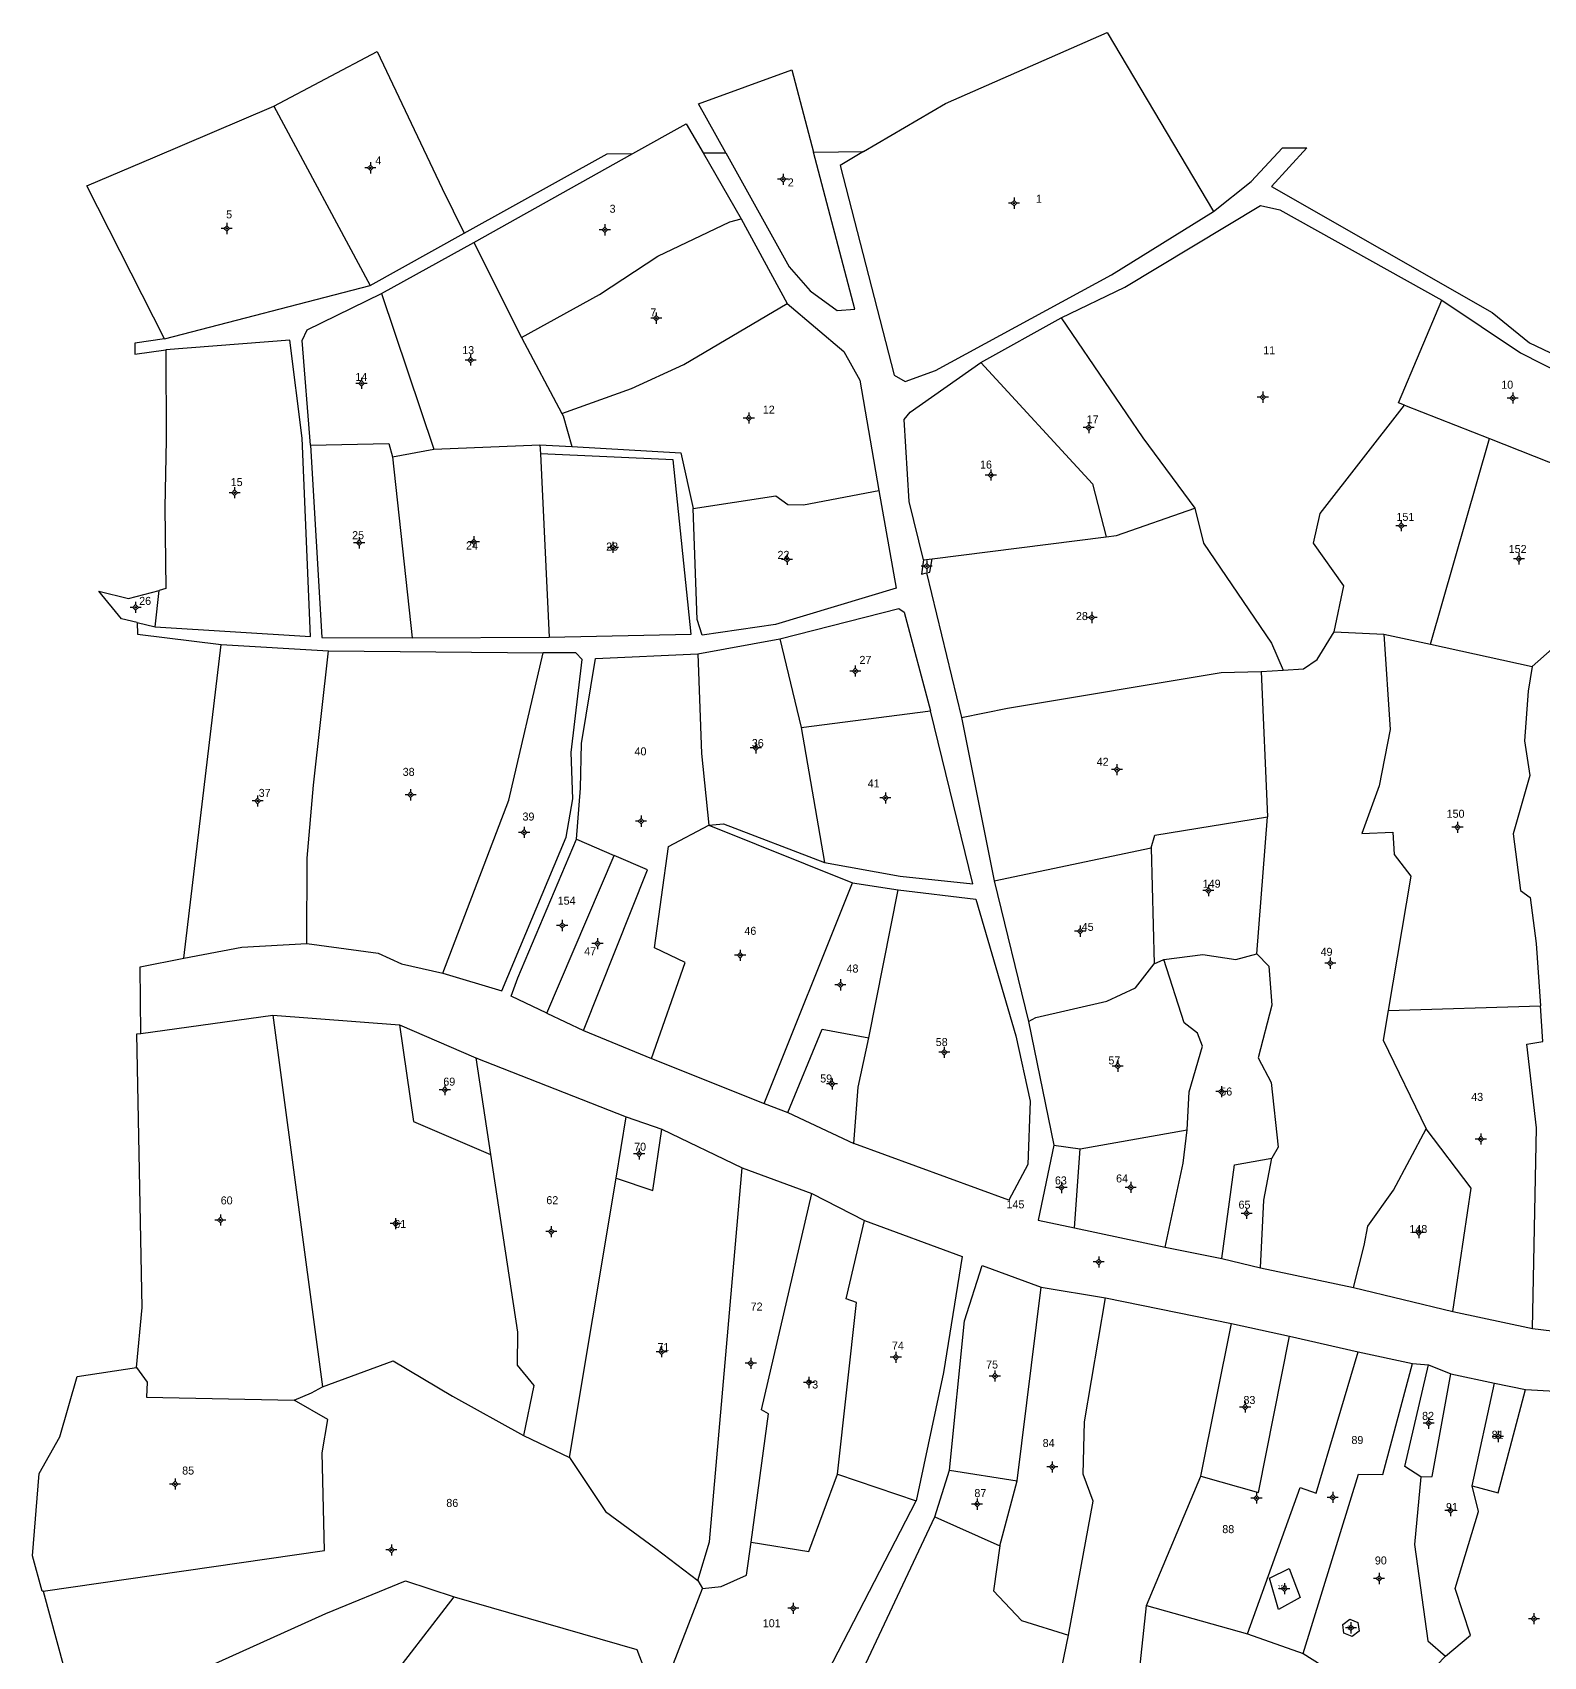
# Model space of a CAD drawing. Extents: x 550020 to 550617, y 1837961 to 1838520.
# Drawn here: x 550046 to 550385.9, y 1838149.5 to 1838514.7 of the extents above; entities that cross this region are included whole.
import ezdxf

# ---------------------------------------------------------------- set-up
doc = ezdxf.new("R2010")
doc.units = 0
for name, color, linetype in [('Level 10', 7, 'Continuous'), ('Level 11', 7, 'Continuous'), ('Level 15', 7, 'Continuous')]:
    doc.layers.add(name, color=color, linetype=linetype)

msp = doc.modelspace()

# ---------------------------------------------------------------- linework, layer by layer
at = {"layer": 'Level 10'}
for p, q in [((550100.23, 1838498.16), (550121.91, 1838457.82)), ((550221.69, 1838487.83), (550232.94, 1838487.93)), ((550145.24, 1838467.47), (550181.02, 1838487.47)), ((550196.83, 1838487.61), (550201.93, 1838487.66)), ((550196.83, 1838487.61), (550205.41, 1838472.82)), ((550205.41, 1838472.82), (550215.76, 1838453.74)), ((550121.91, 1838457.82), (550143.08, 1838469.56)), ((550124.47, 1838456.02), (550145.24, 1838467.47)), ((550145.24, 1838467.47), (550156, 1838446.08)), ((550075.65, 1838445.81), (550121.91, 1838457.82)), ((550124.47, 1838456.02), (550136.28, 1838420.98)), ((550259.3, 1838440.53), (550277.4, 1838450.52)), ((550156, 1838446.08), (550165.04, 1838428.99)), ((550354.63, 1838430.91), (550373.69, 1838423.37)), ((550360.42, 1838377.12), (550373.69, 1838423.37)), ((550373.69, 1838423.37), (550400, 1838412.98)), ((550126.97, 1838419.28), (550136.28, 1838420.98)), ((550126.97, 1838419.28), (550131.36, 1838378.58)), ((550136.28, 1838420.98), (550160.12, 1838421.98)), ((550160.12, 1838421.98), (550167.27, 1838421.63)), ((550160.12, 1838421.98), (550160.22, 1838419.98)), ((550160.22, 1838419.98), (550162.16, 1838378.73)), ((550248.36, 1838396.36), (550287.51, 1838401.31)), ((550246.37, 1838396.12), (550248.36, 1838396.36)), ((550247.09, 1838393.17), (550254.97, 1838360.64)), ((550073.55, 1838381.05), (550074.47, 1838389.19)), ((550069.54, 1838382.03), (550073.55, 1838381.05)), ((550131.36, 1838378.58), (550162.16, 1838378.73)), ((550195.61, 1838374.98), (550214.07, 1838378.36)), ((550214.07, 1838378.36), (550218.88, 1838358.42)), ((550338.82, 1838379.91), (550349.93, 1838379.41)), ((550349.93, 1838379.41), (550360.42, 1838377.12)), ((550080, 1838306.51), (550088.4, 1838377.08)), ((550088.4, 1838377.08), (550112.55, 1838375.63)), ((550112.55, 1838375.63), (550160.83, 1838375.21)), ((550360.42, 1838377.12), (550383.31, 1838372.11)), ((550322.38, 1838370.98), (550327.28, 1838371.34)), ((550322.38, 1838370.98), (550323.76, 1838338.33)), ((550218.88, 1838358.42), (550247.96, 1838362.13)), ((550254.97, 1838360.64), (550262.3, 1838323.93)), ((550218.88, 1838358.42), (550224.14, 1838328.08)), ((550321.38, 1838307.54), (550323.76, 1838338.33)), ((550198.14, 1838336.45), (550230.43, 1838323.5)), ((550168.33, 1838333.32), (550176.85, 1838329.64)), ((550262.3, 1838323.93), (550297.59, 1838331.32)), ((550297.59, 1838331.32), (550298.29, 1838305.27)), ((550161.7, 1838294.19), (550176.85, 1838329.64)), ((550262.3, 1838323.93), (550270.02, 1838292.29)), ((550210.53, 1838273.87), (550230.43, 1838323.5)), ((550230.43, 1838323.5), (550240.74, 1838321.94)), ((550234.14, 1838288.64), (550240.74, 1838321.94)), ((550298.29, 1838305.27), (550300.48, 1838306.2)), ((550350.93, 1838294.78), (550385.2, 1838295.82)), ((550070.35, 1838289.62), (550100, 1838293.68)), ((550100, 1838293.68), (550128.56, 1838291.58)), ((550100, 1838293.68), (550111.2, 1838210.1)), ((550128.56, 1838291.58), (550145.69, 1838284.12)), ((550161.7, 1838294.19), (550169.92, 1838290.29)), ((550270.02, 1838292.29), (550275.74, 1838264.5)), ((550169.92, 1838290.29), (550185.24, 1838283.96)), ((550145.69, 1838284.12), (550179.54, 1838270.83)), ((550145.69, 1838284.12), (550149, 1838262.37)), ((550185.24, 1838283.96), (550210.53, 1838273.87)), ((550210.53, 1838273.87), (550215.89, 1838271.83)), ((550177.23, 1838257.03), (550179.54, 1838270.83)), ((550179.54, 1838270.83), (550187.52, 1838268.09)), ((550215.89, 1838271.83), (550230.7, 1838264.84)), ((550187.52, 1838268.09), (550205.59, 1838259.36)), ((550281.67, 1838263.66), (550305.74, 1838267.95)), ((550275.74, 1838264.5), (550281.67, 1838263.66)), ((550280.36, 1838245.9), (550281.67, 1838263.66)), ((550205.59, 1838259.36), (550221.27, 1838253.61)), ((550166.74, 1838194.22), (550177.23, 1838257.03)), ((550221.27, 1838253.61), (550233.14, 1838247.57)), ((550280.36, 1838245.9), (550300.77, 1838241.57)), ((550300.77, 1838241.57), (550313.48, 1838239)), ((550313.48, 1838239), (550322.19, 1838236.88)), ((550322.19, 1838236.88), (550343.14, 1838232.5)), ((550267.51, 1838188.99), (550272.85, 1838232.54)), ((550272.85, 1838232.54), (550287.33, 1838230.12)), ((550343.14, 1838232.5), (550365.49, 1838227.11)), ((550287.33, 1838230.12), (550315.68, 1838224.41)), ((550365.49, 1838227.11), (550383.41, 1838223.24)), ((550308.81, 1838190.02), (550315.68, 1838224.41)), ((550315.68, 1838224.41), (550328.72, 1838221.55)), ((550328.72, 1838221.55), (550344.21, 1838218.04)), ((550344.21, 1838218.04), (550356.44, 1838215.4)), ((550356.44, 1838215.4), (550360.02, 1838215.11)), ((550360.02, 1838215.11), (550365.02, 1838213.04)), ((550365.02, 1838213.04), (550374.86, 1838210.95)), ((550369.82, 1838187.89), (550374.86, 1838210.95)), ((550374.86, 1838210.95), (550381.85, 1838209.53)), ((550381.85, 1838209.53), (550414.27, 1838207.61)), ((550156.39, 1838199.2), (550166.74, 1838194.22)), ((550227.06, 1838190.46), (550244.74, 1838184.48)), ((550248.95, 1838180.93), (550252.25, 1838191.39)), ((550252.25, 1838191.39), (550267.51, 1838188.99)), ((550263.59, 1838174.36), (550267.51, 1838188.99)), ((550296.6, 1838160.99), (550308.81, 1838190.02)), ((550216.89, 1838130.7), (550244.74, 1838184.48)), ((550221.07, 1838121.75), (550248.95, 1838180.93)), ((550248.95, 1838180.93), (550263.59, 1838174.36)), ((550195.62, 1838166.57), (550196.71, 1838164.78)), ((550048.36, 1838164.19), (550056.61, 1838133.93)), ((550190.2, 1838147.92), (550196.71, 1838164.78)), ((550296.6, 1838160.99), (550319.31, 1838154.61)), ((550319.31, 1838154.61), (550331.8, 1838150.18)), ((550352.17, 1838137.52), (550363.81, 1838149.6))]:
    msp.add_line(p, q, dxfattribs=at)
for points in [[(550232.94, 1838487.93), (550251.35, 1838498.75), (550287.69, 1838514.71), (550311.66, 1838474.46)], [(550100.23, 1838498.16), (550123.52, 1838510.44), (550138.11, 1838479.64), (550143.08, 1838469.56)], [(550201.93, 1838487.66), (550195.81, 1838498.68), (550216.82, 1838506.34), (550221.69, 1838487.83)], [(550075.65, 1838445.81), (550058.2, 1838480.19), (550068.64, 1838484.66), (550073.02, 1838486.53), (550100.23, 1838498.16)], [(550181.02, 1838487.47), (550193.01, 1838494.18), (550196.83, 1838487.61)], [(550232.94, 1838487.93), (550227.65, 1838484.82), (550239.78, 1838437.62), (550242.28, 1838436.23), (550249.13, 1838438.68), (550288.7, 1838460.19), (550311.66, 1838474.46)], [(550311.66, 1838474.46), (550320.08, 1838481.17), (550327.19, 1838488.75), (550332.61, 1838488.8), (550324.67, 1838480.1), (550374.36, 1838451.72), (550382.69, 1838444.94), (550404.15, 1838434.73)], [(550143.08, 1838469.56), (550175.22, 1838487.42), (550181.02, 1838487.47)], [(550201.93, 1838487.66), (550216.16, 1838462.02), (550220.94, 1838456.63), (550226.99, 1838452.16), (550230.99, 1838452.45), (550221.69, 1838487.83)], [(550277.4, 1838450.52), (550291.71, 1838457.43), (550322.18, 1838475.8), (550326.55, 1838474.81), (550363.04, 1838454.53)], [(550156, 1838446.08), (550173.53, 1838455.79), (550186.63, 1838464.38), (550202.82, 1838472.1), (550205.41, 1838472.82)], [(550108.52, 1838421.93), (550106.66, 1838445.47), (550107.77, 1838447.82), (550124.47, 1838456.02)], [(550165.04, 1838428.99), (550180.7, 1838434.64), (550192.51, 1838440.08), (550215.76, 1838453.74)], [(550215.76, 1838453.74), (550228.5, 1838443), (550232.05, 1838436.51), (550236.34, 1838411.73)], [(550354.63, 1838430.91), (550353.24, 1838431.46), (550363.04, 1838454.53)], [(550363.04, 1838454.53), (550380.71, 1838442.69), (550405.19, 1838430.26)], [(550277.4, 1838450.52), (550295.72, 1838423.55), (550307.43, 1838407.77)], [(550075.65, 1838445.81), (550068.99, 1838444.82), (550069.01, 1838442.37), (550075.98, 1838443.37)], [(550073.55, 1838381.05), (550108.51, 1838378.87), (550106.66, 1838423.46), (550103.84, 1838445.5), (550075.98, 1838443.37)], [(550075.98, 1838443.37), (550076.05, 1838423.13), (550075.7, 1838407.89), (550075.97, 1838389.65), (550074.47, 1838389.19)], [(550246.37, 1838396.12), (550243.2, 1838409.27), (550242.02, 1838427.66), (550243.41, 1838429.35), (550259.3, 1838440.53)], [(550259.3, 1838440.53), (550284.42, 1838413.2), (550287.51, 1838401.31)], [(550338.82, 1838379.91), (550340.93, 1838390.24), (550334.12, 1838399.87), (550335.64, 1838406.5), (550354.63, 1838430.91)], [(550165.04, 1838428.99), (550165.31, 1838428.47), (550167.27, 1838421.63)], [(550108.52, 1838421.93), (550126.13, 1838422.3), (550126.97, 1838419.28)], [(550108.52, 1838421.93), (550111.06, 1838378.68), (550131.36, 1838378.58)], [(550162.16, 1838378.73), (550194.16, 1838379.37), (550190.09, 1838418.6), (550160.22, 1838419.98)], [(550167.27, 1838421.63), (550191.79, 1838420.2), (550194.58, 1838407.67)], [(550236.34, 1838411.73), (550240.23, 1838389.72), (550213.13, 1838381.58), (550196.58, 1838379.21), (550195.52, 1838382.69), (550194.58, 1838407.67)], [(550194.58, 1838407.67), (550213.22, 1838410.5), (550215.9, 1838408.55), (550219.39, 1838408.45), (550236.34, 1838411.73)], [(550383.31, 1838372.11), (550391.03, 1838378.97), (550393.17, 1838383.91), (550396.7, 1838402.96), (550400, 1838412.98)], [(550287.51, 1838401.31), (550289.79, 1838401.6), (550307.43, 1838407.77)], [(550307.43, 1838407.77), (550309.37, 1838399.84), (550324.72, 1838377.37), (550327.28, 1838371.34)], [(550246.37, 1838396.12), (550245.92, 1838392.89), (550247.09, 1838393.17)], [(550247.09, 1838393.17), (550247.86, 1838393.35), (550248.36, 1838396.36)], [(550069.54, 1838382.03), (550066, 1838382.88), (550060.92, 1838389.08), (550067.54, 1838387.45), (550074.47, 1838389.19)], [(550069.54, 1838382.03), (550069.56, 1838379.41), (550088.4, 1838377.08)], [(550214.07, 1838378.36), (550240.86, 1838385.17), (550242.07, 1838384.37), (550247.96, 1838362.13)], [(550327.28, 1838371.34), (550331.88, 1838371.6), (550334.96, 1838373.67), (550338.82, 1838379.91)], [(550349.93, 1838379.41), (550351.36, 1838357.94), (550348.91, 1838345.3), (550344.99, 1838334.55), (550351.98, 1838334.85), (550352.31, 1838329.86), (550356.05, 1838324.96), (550350.93, 1838294.78)], [(550107.65, 1838309.85), (550107.77, 1838329.05), (550109.18, 1838345.46), (550112.55, 1838375.63)], [(550138.31, 1838303.15), (550151.52, 1838299.18), (550165.99, 1838333.71), (550167.51, 1838342.39), (550167.14, 1838352.78), (550169.62, 1838373.67), (550168.18, 1838375.17), (550160.83, 1838375.21)], [(550138.31, 1838303.15), (550153.14, 1838342.04), (550160.83, 1838375.21)], [(550168.33, 1838333.32), (550169.25, 1838344.76), (550169.45, 1838354.8), (550172.63, 1838373.91), (550195.61, 1838374.98)], [(550195.61, 1838374.98), (550196.46, 1838352.53), (550198.14, 1838336.45)], [(550383.31, 1838372.11), (550382.42, 1838366.6), (550381.6, 1838355.42), (550382.83, 1838347.64), (550379.03, 1838334.47), (550380.7, 1838321.75), (550382.91, 1838320.19), (550384.22, 1838309.85), (550385.2, 1838295.82)], [(550254.97, 1838360.64), (550265.28, 1838362.75), (550313.36, 1838370.77), (550322.38, 1838370.98)], [(550224.14, 1838328.08), (550241.18, 1838324.95), (550257.47, 1838323.25), (550247.96, 1838362.13)], [(550297.59, 1838331.32), (550298.43, 1838334.17), (550323.76, 1838338.33)], [(550185.24, 1838283.96), (550192.78, 1838305.57), (550185.91, 1838308.88), (550189.05, 1838331.66), (550198.14, 1838336.45)], [(550198.14, 1838336.45), (550201.44, 1838336.76), (550224.14, 1838328.08)], [(550161.7, 1838294.19), (550153.64, 1838298.01), (550155.17, 1838302.09), (550168.33, 1838333.32)], [(550169.92, 1838290.29), (550184.33, 1838326.4), (550176.85, 1838329.64)], [(550240.74, 1838321.94), (550258.18, 1838319.77), (550267.16, 1838289.07), (550270.4, 1838274.36), (550269.85, 1838260.13), (550265.62, 1838252.12), (550230.7, 1838264.84)], [(550080, 1838306.51), (550093.09, 1838309.01), (550107.65, 1838309.85)], [(550107.65, 1838309.85), (550123.7, 1838307.64), (550128.95, 1838305.28), (550138.31, 1838303.15)], [(550070.35, 1838289.62), (550070.22, 1838304.62), (550080, 1838306.51)], [(550270.02, 1838292.29), (550271.69, 1838293.19), (550287.67, 1838296.84), (550294.1, 1838299.88), (550298.29, 1838305.27)], [(550300.48, 1838306.2), (550309.23, 1838307.34), (550316.66, 1838306.2), (550321.38, 1838307.54)], [(550305.74, 1838267.95), (550306.17, 1838276.45), (550309.17, 1838286.75), (550308.02, 1838289.67), (550305.01, 1838292.02), (550300.48, 1838306.2)], [(550321.38, 1838307.54), (550324.07, 1838304.72), (550324.76, 1838295.97), (550321.69, 1838284.11), (550324.63, 1838278.6), (550326.17, 1838264.01), (550324.78, 1838261.56)], [(550350.93, 1838294.78), (550349.81, 1838288.13), (550359.5, 1838268.13)], [(550383.41, 1838223.24), (550384.29, 1838268.41), (550382.1, 1838287.22), (550385.76, 1838287.8), (550385.2, 1838295.82)], [(550128.56, 1838291.58), (550131.67, 1838269.81), (550149, 1838262.37)], [(550069.38, 1838214.51), (550070.63, 1838227.98), (550069.47, 1838289.5), (550070.35, 1838289.62)], [(550215.89, 1838271.83), (550223.57, 1838290.59), (550234.14, 1838288.64)], [(550230.7, 1838264.84), (550231.67, 1838277.54), (550234.14, 1838288.64)], [(550177.23, 1838257.03), (550185.49, 1838254.25), (550187.52, 1838268.09)], [(550300.77, 1838241.57), (550304.79, 1838260.41), (550305.74, 1838267.95)], [(550343.14, 1838232.5), (550345.54, 1838241.91), (550346.39, 1838246.29), (550352.16, 1838254.33), (550359.5, 1838268.13)], [(550365.49, 1838227.11), (550369.58, 1838254.8), (550359.5, 1838268.13)], [(550149, 1838262.37), (550155.08, 1838222.43), (550154.96, 1838215.03), (550158.71, 1838210.42), (550156.39, 1838199.2)], [(550275.74, 1838264.5), (550272.2, 1838247.64), (550280.36, 1838245.9)], [(550313.48, 1838239), (550316.4, 1838260.03), (550324.78, 1838261.56)], [(550322.19, 1838236.88), (550322.97, 1838252.09), (550324.78, 1838261.56)], [(550195.62, 1838166.57), (550198.26, 1838175.29), (550205.59, 1838259.36)], [(550207.61, 1838175.18), (550211.57, 1838204.07), (550209.96, 1838204.97), (550221.27, 1838253.61)], [(550227.06, 1838190.46), (550231.31, 1838229.11), (550228.99, 1838229.9), (550233.14, 1838247.57)], [(550233.14, 1838247.57), (550255.08, 1838239.48), (550250.93, 1838213.38), (550244.74, 1838184.48)], [(550252.25, 1838191.39), (550255.64, 1838224.99), (550259.59, 1838237.45), (550272.85, 1838232.54)], [(550279.02, 1838154.32), (550284.57, 1838184.4), (550282.33, 1838190.46), (550282.64, 1838202.26), (550287.33, 1838230.12)], [(550308.81, 1838190.02), (550321.73, 1838186.39), (550328.72, 1838221.55)], [(550383.41, 1838223.24), (550403.26, 1838220.88), (550428.77, 1838222.96)], [(550319.31, 1838154.61), (550331.15, 1838187.48), (550334.72, 1838186.25), (550344.21, 1838218.04)], [(550048.36, 1838164.19), (550048.16, 1838164.16), (550045.96, 1838172.16), (550047.5, 1838190.64), (550052.1, 1838198.88), (550056.05, 1838212.44), (550069.38, 1838214.51)], [(550069.38, 1838214.51), (550071.74, 1838211.18), (550071.58, 1838207.78), (550104.85, 1838207.11)], [(550111.2, 1838210.1), (550127.11, 1838215.96), (550140.48, 1838208.01), (550156.39, 1838199.2)], [(550331.8, 1838150.18), (550344.27, 1838190.49), (550349.75, 1838190.42), (550356.44, 1838215.4)], [(550358.31, 1838189.91), (550354.7, 1838192.22), (550360.02, 1838215.11)], [(550358.31, 1838189.91), (550360.86, 1838189.95), (550365.02, 1838213.04)], [(550048.36, 1838164.19), (550111.65, 1838173.29), (550111.16, 1838195.3), (550112.44, 1838202.77), (550104.85, 1838207.11)], [(550104.85, 1838207.11), (550108.73, 1838208.82), (550111.2, 1838210.1)], [(550369.82, 1838187.89), (550375.71, 1838186.29), (550381.85, 1838209.53)], [(550166.74, 1838194.22), (550174.9, 1838182.09), (550186.19, 1838173.78), (550195.62, 1838166.57)], [(550207.61, 1838175.18), (550220.63, 1838173.12), (550227.06, 1838190.46)], [(550358.31, 1838189.91), (550356.86, 1838174.65), (550359.86, 1838153.02), (550363.81, 1838149.6)], [(550363.81, 1838149.6), (550369.43, 1838154.31), (550366.02, 1838164.77), (550371.25, 1838182.1), (550369.82, 1838187.89)], [(550196.71, 1838164.78), (550200.91, 1838165.2), (550206.56, 1838167.76), (550207.61, 1838175.18)], [(550263.59, 1838174.36), (550262.15, 1838164.26), (550268.47, 1838157.6), (550279.02, 1838154.32)], [(550076.24, 1838143.01), (550111.93, 1838159.14), (550129.9, 1838166.48), (550140.81, 1838162.89)], [(550331.12, 1838162.79), (550326.27, 1838160.05), (550324.26, 1838167.07), (550328.64, 1838169.31), (550331.12, 1838162.79)], [(550135.88, 1838130.83), (550124.42, 1838141.6), (550140.81, 1838162.89)], [(550140.81, 1838162.89), (550181.89, 1838151.1), (550183.5, 1838146.91)], [(550293.57, 1838104.12), (550290.97, 1838108.27), (550296.6, 1838160.99)], [(550344.4, 1838155.17), (550342.82, 1838153.96), (550340.96, 1838154.72), (550340.7, 1838156.7), (550342.28, 1838157.91), (550344.14, 1838157.15), (550344.4, 1838155.17)], [(550221.07, 1838121.75), (550242.8, 1838113.8), (550247.66, 1838122.31), (550259.45, 1838119.31), (550264.71, 1838123.49), (550272.99, 1838125.18), (550279.02, 1838154.32)], [(550331.8, 1838150.18), (550352.06, 1838137.45), (550352.17, 1838137.52)]]:
    msp.add_lwpolyline(points, dxfattribs=at)
at = {"layer": 'Level 11'}
for p, q in [((550121.36, 1838484.26), (550120.73, 1838484.26)), ((550121.98, 1838484.89), (550121.36, 1838484.26)), ((550121.36, 1838484.26), (550121.98, 1838483.64)), ((550121.98, 1838485.51), (550121.98, 1838484.89)), ((550122.61, 1838484.26), (550121.98, 1838484.89)), ((550121.98, 1838483.64), (550122.61, 1838484.26)), ((550123.23, 1838484.26), (550122.61, 1838484.26)), ((550121.98, 1838483.64), (550121.98, 1838483.01)), ((550214.18, 1838481.7), (550213.55, 1838481.7)), ((550214.8, 1838482.33), (550214.18, 1838481.7)), ((550214.18, 1838481.7), (550214.8, 1838481.08)), ((550214.8, 1838482.95), (550214.8, 1838482.33)), ((550215.43, 1838481.7), (550214.8, 1838482.33)), ((550214.8, 1838481.08), (550215.43, 1838481.7)), ((550214.8, 1838481.08), (550214.8, 1838480.45)), ((550216.05, 1838481.7), (550215.43, 1838481.7)), ((550266.78, 1838476.95), (550266.16, 1838476.33)), ((550266.78, 1838477.58), (550266.78, 1838476.95)), ((550267.41, 1838476.33), (550266.78, 1838476.95)), ((550266.16, 1838476.33), (550265.53, 1838476.33)), ((550266.16, 1838476.33), (550266.78, 1838475.7)), ((550266.78, 1838475.7), (550267.41, 1838476.33)), ((550266.78, 1838475.7), (550266.78, 1838475.08)), ((550268.03, 1838476.33), (550267.41, 1838476.33)), ((550089.02, 1838470.64), (550088.4, 1838470.64)), ((550089.65, 1838471.26), (550089.02, 1838470.64)), ((550089.02, 1838470.64), (550089.65, 1838470.01)), ((550089.65, 1838471.89), (550089.65, 1838471.26)), ((550090.27, 1838470.64), (550089.65, 1838471.26)), ((550089.65, 1838470.01), (550090.27, 1838470.64)), ((550089.65, 1838470.01), (550089.65, 1838469.39)), ((550090.9, 1838470.64), (550090.27, 1838470.64)), ((550174.1, 1838470.32), (550173.47, 1838470.32)), ((550174.72, 1838470.95), (550174.1, 1838470.32)), ((550174.1, 1838470.32), (550174.72, 1838469.7)), ((550174.72, 1838471.57), (550174.72, 1838470.95)), ((550175.35, 1838470.32), (550174.72, 1838470.95)), ((550174.72, 1838469.7), (550175.35, 1838470.32)), ((550174.72, 1838469.7), (550174.72, 1838469.07)), ((550175.97, 1838470.32), (550175.35, 1838470.32)), ((550186.28, 1838451.7), (550186.28, 1838451.08)), ((550185.66, 1838450.45), (550185.03, 1838450.45)), ((550186.28, 1838451.08), (550185.66, 1838450.45)), ((550185.66, 1838450.45), (550186.28, 1838449.83)), ((550186.91, 1838450.45), (550186.28, 1838451.08)), ((550186.28, 1838449.83), (550186.91, 1838450.45)), ((550186.28, 1838449.83), (550186.28, 1838449.2)), ((550187.53, 1838450.45), (550186.91, 1838450.45)), ((550143.89, 1838441.05), (550143.27, 1838441.05)), ((550144.52, 1838441.68), (550143.89, 1838441.05)), ((550143.89, 1838441.05), (550144.52, 1838440.43)), ((550144.52, 1838442.3), (550144.52, 1838441.68)), ((550145.14, 1838441.05), (550144.52, 1838441.68)), ((550144.52, 1838440.43), (550145.14, 1838441.05)), ((550144.52, 1838440.43), (550144.52, 1838439.8)), ((550145.77, 1838441.05), (550145.14, 1838441.05)), ((550119.98, 1838437.04), (550119.98, 1838436.42)), ((550119.36, 1838435.79), (550118.73, 1838435.79)), ((550119.98, 1838436.42), (550119.36, 1838435.79)), ((550119.36, 1838435.79), (550119.98, 1838435.17)), ((550120.61, 1838435.79), (550119.98, 1838436.42)), ((550119.98, 1838435.17), (550120.61, 1838435.79)), ((550119.98, 1838435.17), (550119.98, 1838434.54)), ((550121.23, 1838435.79), (550120.61, 1838435.79)), ((550322.74, 1838433.32), (550322.12, 1838432.7)), ((550322.74, 1838433.95), (550322.74, 1838433.32)), ((550323.37, 1838432.7), (550322.74, 1838433.32)), ((550378.96, 1838433.12), (550378.33, 1838432.49)), ((550378.96, 1838433.74), (550378.96, 1838433.12)), ((550379.58, 1838432.49), (550378.96, 1838433.12)), ((550322.12, 1838432.7), (550321.49, 1838432.7)), ((550322.12, 1838432.7), (550322.74, 1838432.07)), ((550322.74, 1838432.07), (550323.37, 1838432.7)), ((550322.74, 1838432.07), (550322.74, 1838431.45)), ((550323.99, 1838432.7), (550323.37, 1838432.7)), ((550378.33, 1838432.49), (550377.71, 1838432.49)), ((550378.33, 1838432.49), (550378.96, 1838431.87)), ((550378.96, 1838431.87), (550379.58, 1838432.49)), ((550378.96, 1838431.87), (550378.96, 1838431.24)), ((550380.21, 1838432.49), (550379.58, 1838432.49)), ((550206.49, 1838427.99), (550205.87, 1838427.99)), ((550207.12, 1838428.62), (550206.49, 1838427.99)), ((550206.49, 1838427.99), (550207.12, 1838427.37)), ((550207.12, 1838429.24), (550207.12, 1838428.62)), ((550207.74, 1838427.99), (550207.12, 1838428.62)), ((550207.12, 1838427.37), (550207.74, 1838427.99)), ((550207.12, 1838427.37), (550207.12, 1838426.74)), ((550208.37, 1838427.99), (550207.74, 1838427.99)), ((550282.95, 1838425.86), (550282.32, 1838425.86)), ((550283.57, 1838426.48), (550282.95, 1838425.86)), ((550282.95, 1838425.86), (550283.57, 1838425.23)), ((550283.57, 1838427.11), (550283.57, 1838426.48)), ((550284.2, 1838425.86), (550283.57, 1838426.48)), ((550283.57, 1838425.23), (550284.2, 1838425.86)), ((550284.82, 1838425.86), (550284.2, 1838425.86)), ((550283.57, 1838425.23), (550283.57, 1838424.61)), ((550260.93, 1838415.18), (550260.31, 1838415.18)), ((550261.56, 1838415.81), (550260.93, 1838415.18)), ((550260.93, 1838415.18), (550261.56, 1838414.56)), ((550261.56, 1838416.43), (550261.56, 1838415.81)), ((550262.18, 1838415.18), (550261.56, 1838415.81)), ((550261.56, 1838414.56), (550262.18, 1838415.18)), ((550262.81, 1838415.18), (550262.18, 1838415.18)), ((550090.8, 1838411.21), (550090.18, 1838411.21)), ((550091.43, 1838411.84), (550090.8, 1838411.21)), ((550090.8, 1838411.21), (550091.43, 1838410.59)), ((550091.43, 1838412.46), (550091.43, 1838411.84)), ((550092.05, 1838411.21), (550091.43, 1838411.84)), ((550091.43, 1838410.59), (550092.05, 1838411.21)), ((550092.68, 1838411.21), (550092.05, 1838411.21)), ((550261.56, 1838414.56), (550261.56, 1838413.93)), ((550091.43, 1838410.59), (550091.43, 1838409.96)), ((550353.89, 1838404.42), (550353.26, 1838403.79)), ((550353.89, 1838405.04), (550353.89, 1838404.42)), ((550354.51, 1838403.79), (550353.89, 1838404.42)), ((550119.44, 1838400.58), (550118.82, 1838399.95)), ((550119.44, 1838401.2), (550119.44, 1838400.58)), ((550120.07, 1838399.95), (550119.44, 1838400.58)), ((550145.24, 1838400.79), (550144.61, 1838400.17)), ((550145.24, 1838401.42), (550145.24, 1838400.79)), ((550145.86, 1838400.17), (550145.24, 1838400.79)), ((550353.26, 1838403.79), (550352.64, 1838403.79)), ((550353.26, 1838403.79), (550353.89, 1838403.17)), ((550353.89, 1838403.17), (550354.51, 1838403.79)), ((550353.89, 1838403.17), (550353.89, 1838402.54)), ((550355.14, 1838403.79), (550354.51, 1838403.79)), ((550118.82, 1838399.95), (550118.19, 1838399.95)), ((550118.82, 1838399.95), (550119.44, 1838399.33)), ((550119.44, 1838399.33), (550120.07, 1838399.95)), ((550119.44, 1838399.33), (550119.44, 1838398.7)), ((550120.69, 1838399.95), (550120.07, 1838399.95)), ((550144.61, 1838400.17), (550143.99, 1838400.17)), ((550144.61, 1838400.17), (550145.24, 1838399.54)), ((550145.24, 1838399.54), (550145.86, 1838400.17)), ((550145.24, 1838399.54), (550145.24, 1838398.92)), ((550146.49, 1838400.17), (550145.86, 1838400.17)), ((550175.92, 1838398.92), (550175.29, 1838398.92)), ((550176.54, 1838399.55), (550175.92, 1838398.92)), ((550175.92, 1838398.92), (550176.54, 1838398.3)), ((550176.54, 1838400.17), (550176.54, 1838399.55)), ((550177.17, 1838398.92), (550176.54, 1838399.55)), ((550176.54, 1838398.3), (550177.17, 1838398.92)), ((550176.54, 1838398.3), (550176.54, 1838397.67)), ((550177.79, 1838398.92), (550177.17, 1838398.92)), ((550215.71, 1838396.84), (550215.09, 1838396.21)), ((550215.71, 1838397.46), (550215.71, 1838396.84)), ((550216.34, 1838396.21), (550215.71, 1838396.84)), ((550380.34, 1838396.98), (550379.71, 1838396.35)), ((550380.34, 1838397.6), (550380.34, 1838396.98)), ((550380.96, 1838396.35), (550380.34, 1838396.98)), ((550215.09, 1838396.21), (550214.46, 1838396.21)), ((550215.09, 1838396.21), (550215.71, 1838395.59)), ((550215.71, 1838395.59), (550216.34, 1838396.21)), ((550215.71, 1838395.59), (550215.71, 1838394.96)), ((550216.96, 1838396.21), (550216.34, 1838396.21)), ((550246.49, 1838394.69), (550245.87, 1838394.69)), ((550247.12, 1838395.31), (550246.49, 1838394.69)), ((550246.49, 1838394.69), (550247.12, 1838394.06)), ((550247.12, 1838395.94), (550247.12, 1838395.31)), ((550247.74, 1838394.69), (550247.12, 1838395.31)), ((550247.12, 1838394.06), (550247.74, 1838394.69)), ((550247.12, 1838394.06), (550247.12, 1838393.44)), ((550248.37, 1838394.69), (550247.74, 1838394.69)), ((550379.71, 1838396.35), (550379.09, 1838396.35)), ((550379.71, 1838396.35), (550380.34, 1838395.73)), ((550380.34, 1838395.73), (550380.96, 1838396.35)), ((550380.34, 1838395.73), (550380.34, 1838395.1)), ((550381.59, 1838396.35), (550380.96, 1838396.35)), ((550069.16, 1838386.05), (550068.54, 1838385.42)), ((550069.16, 1838386.67), (550069.16, 1838386.05)), ((550069.79, 1838385.42), (550069.16, 1838386.05)), ((550068.54, 1838385.42), (550067.91, 1838385.42)), ((550068.54, 1838385.42), (550069.16, 1838384.8)), ((550069.16, 1838384.8), (550069.79, 1838385.42)), ((550069.16, 1838384.8), (550069.16, 1838384.17)), ((550070.41, 1838385.42), (550069.79, 1838385.42)), ((550283.61, 1838383.15), (550282.99, 1838383.15)), ((550284.24, 1838383.78), (550283.61, 1838383.15)), ((550283.61, 1838383.15), (550284.24, 1838382.53)), ((550284.24, 1838384.4), (550284.24, 1838383.78)), ((550284.86, 1838383.15), (550284.24, 1838383.78)), ((550284.24, 1838382.53), (550284.86, 1838383.15)), ((550284.24, 1838382.53), (550284.24, 1838381.9)), ((550285.49, 1838383.15), (550284.86, 1838383.15)), ((550230.43, 1838371.11), (550229.8, 1838371.11)), ((550231.05, 1838371.73), (550230.43, 1838371.11)), ((550230.43, 1838371.11), (550231.05, 1838370.48)), ((550231.05, 1838372.36), (550231.05, 1838371.73)), ((550231.68, 1838371.11), (550231.05, 1838371.73)), ((550231.05, 1838370.48), (550231.68, 1838371.11)), ((550232.3, 1838371.11), (550231.68, 1838371.11)), ((550231.05, 1838370.48), (550231.05, 1838369.86)), ((550208.05, 1838353.82), (550207.43, 1838353.82)), ((550208.68, 1838354.45), (550208.05, 1838353.82)), ((550208.05, 1838353.82), (550208.68, 1838353.2)), ((550208.68, 1838355.07), (550208.68, 1838354.45)), ((550209.3, 1838353.82), (550208.68, 1838354.45)), ((550208.68, 1838353.2), (550209.3, 1838353.82)), ((550208.68, 1838353.2), (550208.68, 1838352.57)), ((550209.93, 1838353.82), (550209.3, 1838353.82)), ((550289.91, 1838349.57), (550289.29, 1838348.95)), ((550289.91, 1838350.2), (550289.91, 1838349.57)), ((550290.54, 1838348.95), (550289.91, 1838349.57)), ((550289.29, 1838348.95), (550288.66, 1838348.95)), ((550289.29, 1838348.95), (550289.91, 1838348.32)), ((550289.91, 1838348.32), (550290.54, 1838348.95)), ((550289.91, 1838348.32), (550289.91, 1838347.7)), ((550291.16, 1838348.95), (550290.54, 1838348.95)), ((550095.97, 1838341.9), (550095.35, 1838341.9)), ((550096.6, 1838342.52), (550095.97, 1838341.9)), ((550095.97, 1838341.9), (550096.6, 1838341.27)), ((550096.6, 1838343.15), (550096.6, 1838342.52)), ((550097.22, 1838341.9), (550096.6, 1838342.52)), ((550096.6, 1838341.27), (550097.22, 1838341.9)), ((550097.85, 1838341.9), (550097.22, 1838341.9)), ((550130.4, 1838343.28), (550129.77, 1838343.28)), ((550131.02, 1838343.91), (550130.4, 1838343.28)), ((550130.4, 1838343.28), (550131.02, 1838342.66)), ((550131.02, 1838344.53), (550131.02, 1838343.91)), ((550131.65, 1838343.28), (550131.02, 1838343.91)), ((550131.02, 1838342.66), (550131.65, 1838343.28)), ((550131.02, 1838342.66), (550131.02, 1838342.03)), ((550132.27, 1838343.28), (550131.65, 1838343.28)), ((550237.21, 1838342.56), (550236.58, 1838342.56)), ((550237.83, 1838343.18), (550237.21, 1838342.56)), ((550237.21, 1838342.56), (550237.83, 1838341.93)), ((550237.83, 1838343.81), (550237.83, 1838343.18)), ((550238.46, 1838342.56), (550237.83, 1838343.18)), ((550237.83, 1838341.93), (550238.46, 1838342.56)), ((550237.83, 1838341.93), (550237.83, 1838341.31)), ((550239.08, 1838342.56), (550238.46, 1838342.56)), ((550096.6, 1838341.27), (550096.6, 1838340.65)), ((550182.87, 1838338.59), (550182.87, 1838337.97)), ((550155.93, 1838334.83), (550155.31, 1838334.83)), ((550156.56, 1838335.46), (550155.93, 1838334.83)), ((550155.93, 1838334.83), (550156.56, 1838334.21)), ((550156.56, 1838336.08), (550156.56, 1838335.46)), ((550157.18, 1838334.83), (550156.56, 1838335.46)), ((550156.56, 1838334.21), (550157.18, 1838334.83)), ((550157.81, 1838334.83), (550157.18, 1838334.83)), ((550182.24, 1838337.34), (550181.62, 1838337.34)), ((550182.87, 1838337.97), (550182.24, 1838337.34)), ((550182.24, 1838337.34), (550182.87, 1838336.72)), ((550183.49, 1838337.34), (550182.87, 1838337.97)), ((550182.87, 1838336.72), (550183.49, 1838337.34)), ((550182.87, 1838336.72), (550182.87, 1838336.09)), ((550184.12, 1838337.34), (550183.49, 1838337.34)), ((550365.91, 1838335.97), (550365.28, 1838335.97)), ((550366.53, 1838336.59), (550365.91, 1838335.97)), ((550365.91, 1838335.97), (550366.53, 1838335.34)), ((550366.53, 1838337.22), (550366.53, 1838336.59)), ((550367.16, 1838335.97), (550366.53, 1838336.59)), ((550366.53, 1838335.34), (550367.16, 1838335.97)), ((550366.53, 1838335.34), (550366.53, 1838334.72)), ((550367.78, 1838335.97), (550367.16, 1838335.97)), ((550156.56, 1838334.21), (550156.56, 1838333.58)), ((550309.85, 1838321.74), (550309.23, 1838321.74)), ((550310.48, 1838322.36), (550309.85, 1838321.74)), ((550309.85, 1838321.74), (550310.48, 1838321.11)), ((550310.48, 1838322.99), (550310.48, 1838322.36)), ((550311.1, 1838321.74), (550310.48, 1838322.36)), ((550310.48, 1838321.11), (550311.1, 1838321.74)), ((550310.48, 1838321.11), (550310.48, 1838320.49)), ((550311.73, 1838321.74), (550311.1, 1838321.74)), ((550164.51, 1838313.88), (550163.88, 1838313.88)), ((550165.13, 1838314.51), (550164.51, 1838313.88)), ((550164.51, 1838313.88), (550165.13, 1838313.26)), ((550165.13, 1838315.13), (550165.13, 1838314.51)), ((550165.76, 1838313.88), (550165.13, 1838314.51)), ((550165.13, 1838313.26), (550165.76, 1838313.88)), ((550165.13, 1838313.26), (550165.13, 1838312.63)), ((550166.38, 1838313.88), (550165.76, 1838313.88)), ((550281.02, 1838312.62), (550280.4, 1838312.62)), ((550281.65, 1838313.24), (550281.02, 1838312.62)), ((550281.02, 1838312.62), (550281.65, 1838311.99)), ((550281.65, 1838313.87), (550281.65, 1838313.24)), ((550282.27, 1838312.62), (550281.65, 1838313.24)), ((550281.65, 1838311.99), (550282.27, 1838312.62)), ((550282.9, 1838312.62), (550282.27, 1838312.62)), ((550172.45, 1838309.8), (550171.82, 1838309.8)), ((550173.07, 1838310.43), (550172.45, 1838309.8)), ((550172.45, 1838309.8), (550173.07, 1838309.18)), ((550173.07, 1838311.05), (550173.07, 1838310.43)), ((550173.7, 1838309.8), (550173.07, 1838310.43)), ((550173.07, 1838309.18), (550173.7, 1838309.8)), ((550173.07, 1838309.18), (550173.07, 1838308.55)), ((550174.32, 1838309.8), (550173.7, 1838309.8)), ((550281.65, 1838311.99), (550281.65, 1838311.37)), ((550204.54, 1838307.18), (550203.92, 1838307.18)), ((550205.17, 1838307.8), (550204.54, 1838307.18)), ((550204.54, 1838307.18), (550205.17, 1838306.55)), ((550205.17, 1838308.43), (550205.17, 1838307.8)), ((550205.79, 1838307.18), (550205.17, 1838307.8)), ((550205.17, 1838306.55), (550205.79, 1838307.18)), ((550205.17, 1838306.55), (550205.17, 1838305.93)), ((550206.42, 1838307.18), (550205.79, 1838307.18)), ((550337.29, 1838305.41), (550336.66, 1838305.41)), ((550337.91, 1838306.03), (550337.29, 1838305.41)), ((550337.29, 1838305.41), (550337.91, 1838304.78)), ((550337.91, 1838306.66), (550337.91, 1838306.03)), ((550338.54, 1838305.41), (550337.91, 1838306.03)), ((550337.91, 1838304.78), (550338.54, 1838305.41)), ((550339.16, 1838305.41), (550338.54, 1838305.41)), ((550227.7, 1838301.79), (550227.7, 1838301.16)), ((550337.91, 1838304.78), (550337.91, 1838304.16)), ((550227.07, 1838300.54), (550226.45, 1838300.54)), ((550227.7, 1838301.16), (550227.07, 1838300.54)), ((550227.07, 1838300.54), (550227.7, 1838299.91)), ((550228.32, 1838300.54), (550227.7, 1838301.16)), ((550227.7, 1838299.91), (550228.32, 1838300.54)), ((550227.7, 1838299.91), (550227.7, 1838299.29)), ((550228.95, 1838300.54), (550228.32, 1838300.54)), ((550250.45, 1838285.36), (550249.83, 1838285.36)), ((550251.08, 1838285.98), (550250.45, 1838285.36)), ((550250.45, 1838285.36), (550251.08, 1838284.73)), ((550251.08, 1838286.61), (550251.08, 1838285.98)), ((550251.7, 1838285.36), (550251.08, 1838285.98)), ((550251.08, 1838284.73), (550251.7, 1838285.36)), ((550251.08, 1838284.73), (550251.08, 1838284.11)), ((550252.33, 1838285.36), (550251.7, 1838285.36)), ((550290.09, 1838283.51), (550290.09, 1838282.89)), ((550289.46, 1838282.26), (550288.84, 1838282.26)), ((550290.09, 1838282.89), (550289.46, 1838282.26)), ((550289.46, 1838282.26), (550290.09, 1838281.64)), ((550290.71, 1838282.26), (550290.09, 1838282.89)), ((550290.09, 1838281.64), (550290.71, 1838282.26)), ((550290.09, 1838281.64), (550290.09, 1838281.01)), ((550291.34, 1838282.26), (550290.71, 1838282.26)), ((550138.1, 1838276.95), (550137.48, 1838276.95)), ((550138.73, 1838277.58), (550138.1, 1838276.95)), ((550138.1, 1838276.95), (550138.73, 1838276.33)), ((550138.73, 1838278.2), (550138.73, 1838277.58)), ((550139.35, 1838276.95), (550138.73, 1838277.58)), ((550138.73, 1838276.33), (550139.35, 1838276.95)), ((550138.73, 1838276.33), (550138.73, 1838275.7)), ((550139.98, 1838276.95), (550139.35, 1838276.95)), ((550225.2, 1838278.25), (550224.58, 1838278.25)), ((550225.83, 1838278.88), (550225.2, 1838278.25)), ((550225.2, 1838278.25), (550225.83, 1838277.63)), ((550225.83, 1838279.5), (550225.83, 1838278.88)), ((550226.45, 1838278.25), (550225.83, 1838278.88)), ((550225.83, 1838277.63), (550226.45, 1838278.25)), ((550225.83, 1838277.63), (550225.83, 1838277)), ((550227.08, 1838278.25), (550226.45, 1838278.25)), ((550312.8, 1838276.53), (550312.18, 1838276.53)), ((550313.43, 1838277.16), (550312.8, 1838276.53)), ((550312.8, 1838276.53), (550313.43, 1838275.91)), ((550313.43, 1838277.78), (550313.43, 1838277.16)), ((550314.05, 1838276.53), (550313.43, 1838277.16)), ((550313.43, 1838275.91), (550314.05, 1838276.53)), ((550314.68, 1838276.53), (550314.05, 1838276.53)), ((550313.43, 1838275.91), (550313.43, 1838275.28)), ((550371.14, 1838265.85), (550370.52, 1838265.85)), ((550371.77, 1838266.48), (550371.14, 1838265.85)), ((550371.14, 1838265.85), (550371.77, 1838265.23)), ((550371.77, 1838267.1), (550371.77, 1838266.48)), ((550372.39, 1838265.85), (550371.77, 1838266.48)), ((550371.77, 1838265.23), (550372.39, 1838265.85)), ((550371.77, 1838265.23), (550371.77, 1838264.6)), ((550373.02, 1838265.85), (550372.39, 1838265.85)), ((550181.81, 1838262.51), (550181.19, 1838262.51)), ((550182.44, 1838263.14), (550181.81, 1838262.51)), ((550181.81, 1838262.51), (550182.44, 1838261.89)), ((550182.44, 1838263.76), (550182.44, 1838263.14)), ((550183.06, 1838262.51), (550182.44, 1838263.14)), ((550182.44, 1838261.89), (550183.06, 1838262.51)), ((550182.44, 1838261.89), (550182.44, 1838261.26)), ((550183.69, 1838262.51), (550183.06, 1838262.51)), ((550276.82, 1838254.95), (550276.19, 1838254.95)), ((550277.44, 1838255.58), (550276.82, 1838254.95)), ((550276.82, 1838254.95), (550277.44, 1838254.33)), ((550277.44, 1838256.2), (550277.44, 1838255.58)), ((550278.07, 1838254.95), (550277.44, 1838255.58)), ((550277.44, 1838254.33), (550278.07, 1838254.95)), ((550277.44, 1838254.33), (550277.44, 1838253.7)), ((550278.69, 1838254.95), (550278.07, 1838254.95)), ((550292.4, 1838254.99), (550291.77, 1838254.99)), ((550293.02, 1838255.62), (550292.4, 1838254.99)), ((550292.4, 1838254.99), (550293.02, 1838254.37)), ((550293.02, 1838256.24), (550293.02, 1838255.62)), ((550293.65, 1838254.99), (550293.02, 1838255.62)), ((550293.02, 1838254.37), (550293.65, 1838254.99)), ((550293.02, 1838254.37), (550293.02, 1838253.74)), ((550294.27, 1838254.99), (550293.65, 1838254.99)), ((550087.61, 1838247.64), (550086.99, 1838247.64)), ((550088.24, 1838248.27), (550087.61, 1838247.64)), ((550087.61, 1838247.64), (550088.24, 1838247.02)), ((550088.24, 1838248.89), (550088.24, 1838248.27)), ((550088.86, 1838247.64), (550088.24, 1838248.27)), ((550088.24, 1838247.02), (550088.86, 1838247.64)), ((550088.24, 1838247.02), (550088.24, 1838246.39)), ((550089.49, 1838247.64), (550088.86, 1838247.64)), ((550127.04, 1838246.84), (550126.41, 1838246.84)), ((550127.66, 1838247.46), (550127.04, 1838246.84)), ((550127.04, 1838246.84), (550127.66, 1838246.21)), ((550127.66, 1838248.09), (550127.66, 1838247.46)), ((550128.29, 1838246.84), (550127.66, 1838247.46)), ((550127.66, 1838246.21), (550128.29, 1838246.84)), ((550128.91, 1838246.84), (550128.29, 1838246.84)), ((550318.46, 1838249.14), (550317.84, 1838249.14)), ((550319.09, 1838249.76), (550318.46, 1838249.14)), ((550318.46, 1838249.14), (550319.09, 1838248.51)), ((550319.09, 1838250.39), (550319.09, 1838249.76)), ((550319.71, 1838249.14), (550319.09, 1838249.76)), ((550319.09, 1838248.51), (550319.71, 1838249.14)), ((550319.09, 1838248.51), (550319.09, 1838247.89)), ((550320.34, 1838249.14), (550319.71, 1838249.14)), ((550127.66, 1838246.21), (550127.66, 1838245.59)), ((550162.04, 1838245.03), (550161.42, 1838245.03)), ((550162.67, 1838245.66), (550162.04, 1838245.03)), ((550162.04, 1838245.03), (550162.67, 1838244.41)), ((550162.67, 1838246.28), (550162.67, 1838245.66)), ((550163.29, 1838245.03), (550162.67, 1838245.66)), ((550162.67, 1838244.41), (550163.29, 1838245.03)), ((550162.67, 1838244.41), (550162.67, 1838243.78)), ((550163.92, 1838245.03), (550163.29, 1838245.03)), ((550357.21, 1838244.81), (550356.59, 1838244.81)), ((550357.84, 1838245.43), (550357.21, 1838244.81)), ((550357.21, 1838244.81), (550357.84, 1838244.18)), ((550357.84, 1838246.06), (550357.84, 1838245.43)), ((550358.46, 1838244.81), (550357.84, 1838245.43)), ((550357.84, 1838244.18), (550358.46, 1838244.81)), ((550357.84, 1838244.18), (550357.84, 1838243.56)), ((550359.09, 1838244.81), (550358.46, 1838244.81)), ((550285.19, 1838238.21), (550284.56, 1838238.21)), ((550285.81, 1838238.83), (550285.19, 1838238.21)), ((550285.19, 1838238.21), (550285.81, 1838237.58)), ((550285.81, 1838239.46), (550285.81, 1838238.83)), ((550286.44, 1838238.21), (550285.81, 1838238.83)), ((550285.81, 1838237.58), (550286.44, 1838238.21)), ((550285.81, 1838237.58), (550285.81, 1838236.96)), ((550287.06, 1838238.21), (550286.44, 1838238.21)), ((550186.86, 1838218.02), (550186.24, 1838218.02)), ((550187.49, 1838218.65), (550186.86, 1838218.02)), ((550186.86, 1838218.02), (550187.49, 1838217.4)), ((550187.49, 1838219.27), (550187.49, 1838218.65)), ((550188.11, 1838218.02), (550187.49, 1838218.65)), ((550187.49, 1838217.4), (550188.11, 1838218.02)), ((550188.74, 1838218.02), (550188.11, 1838218.02)), ((550240.18, 1838218.04), (550240.18, 1838217.41)), ((550187.49, 1838217.4), (550187.49, 1838216.77)), ((550206.92, 1838215.42), (550206.3, 1838215.42)), ((550207.55, 1838216.04), (550206.92, 1838215.42)), ((550206.92, 1838215.42), (550207.55, 1838214.79)), ((550207.55, 1838216.67), (550207.55, 1838216.04)), ((550208.17, 1838215.42), (550207.55, 1838216.04)), ((550207.55, 1838214.79), (550208.17, 1838215.42)), ((550207.55, 1838214.79), (550207.55, 1838214.17)), ((550208.8, 1838215.42), (550208.17, 1838215.42)), ((550239.55, 1838216.79), (550238.93, 1838216.79)), ((550240.18, 1838217.41), (550239.55, 1838216.79)), ((550239.55, 1838216.79), (550240.18, 1838216.16)), ((550240.8, 1838216.79), (550240.18, 1838217.41)), ((550240.18, 1838216.16), (550240.8, 1838216.79)), ((550240.18, 1838216.16), (550240.18, 1838215.54)), ((550241.43, 1838216.79), (550240.8, 1838216.79)), ((550219.99, 1838211.12), (550219.37, 1838211.12)), ((550220.62, 1838211.75), (550219.99, 1838211.12)), ((550219.99, 1838211.12), (550220.62, 1838210.5)), ((550220.62, 1838212.37), (550220.62, 1838211.75)), ((550221.24, 1838211.12), (550220.62, 1838211.75)), ((550220.62, 1838210.5), (550221.24, 1838211.12)), ((550220.62, 1838210.5), (550220.62, 1838209.87)), ((550221.87, 1838211.12), (550221.24, 1838211.12)), ((550261.84, 1838212.56), (550261.21, 1838212.56)), ((550262.46, 1838213.19), (550261.84, 1838212.56)), ((550261.84, 1838212.56), (550262.46, 1838211.94)), ((550262.46, 1838213.81), (550262.46, 1838213.19)), ((550263.09, 1838212.56), (550262.46, 1838213.19)), ((550262.46, 1838211.94), (550263.09, 1838212.56)), ((550262.46, 1838211.94), (550262.46, 1838211.31)), ((550263.71, 1838212.56), (550263.09, 1838212.56)), ((550318.76, 1838206.83), (550318.76, 1838206.2)), ((550318.13, 1838205.58), (550317.51, 1838205.58)), ((550318.76, 1838206.2), (550318.13, 1838205.58)), ((550318.13, 1838205.58), (550318.76, 1838204.95)), ((550319.38, 1838205.58), (550318.76, 1838206.2)), ((550318.76, 1838204.95), (550319.38, 1838205.58)), ((550318.76, 1838204.95), (550318.76, 1838204.33)), ((550320.01, 1838205.58), (550319.38, 1838205.58)), ((550360.02, 1838203.2), (550360.02, 1838202.58)), ((550359.4, 1838201.95), (550358.77, 1838201.95)), ((550360.02, 1838202.58), (550359.4, 1838201.95)), ((550359.4, 1838201.95), (550360.02, 1838201.33)), ((550360.65, 1838201.95), (550360.02, 1838202.58)), ((550360.02, 1838201.33), (550360.65, 1838201.95)), ((550360.02, 1838201.33), (550360.02, 1838200.7)), ((550361.27, 1838201.95), (550360.65, 1838201.95)), ((550375.64, 1838199.59), (550375.02, 1838198.96)), ((550375.64, 1838200.21), (550375.64, 1838199.59)), ((550376.27, 1838198.96), (550375.64, 1838199.59)), ((550375.02, 1838198.96), (550374.39, 1838198.96)), ((550375.02, 1838198.96), (550375.64, 1838198.34)), ((550375.64, 1838198.34), (550376.27, 1838198.96)), ((550375.64, 1838198.34), (550375.64, 1838197.71)), ((550376.89, 1838198.96), (550376.27, 1838198.96)), ((550274.75, 1838192.11), (550274.13, 1838192.11)), ((550275.38, 1838192.74), (550274.75, 1838192.11)), ((550274.75, 1838192.11), (550275.38, 1838191.49)), ((550275.38, 1838193.36), (550275.38, 1838192.74)), ((550276, 1838192.11), (550275.38, 1838192.74)), ((550275.38, 1838191.49), (550276, 1838192.11)), ((550276.63, 1838192.11), (550276, 1838192.11)), ((550078.03, 1838188.91), (550077.41, 1838188.28)), ((550078.03, 1838189.53), (550078.03, 1838188.91)), ((550078.66, 1838188.28), (550078.03, 1838188.91)), ((550275.38, 1838191.49), (550275.38, 1838190.86)), ((550077.41, 1838188.28), (550076.78, 1838188.28)), ((550077.41, 1838188.28), (550078.03, 1838187.66)), ((550078.03, 1838187.66), (550078.66, 1838188.28)), ((550078.03, 1838187.66), (550078.03, 1838187.03)), ((550079.28, 1838188.28), (550078.66, 1838188.28)), ((550258.46, 1838185.01), (550258.46, 1838184.39)), ((550320.68, 1838185.11), (550320.06, 1838185.11)), ((550321.31, 1838185.73), (550320.68, 1838185.11)), ((550320.68, 1838185.11), (550321.31, 1838184.48)), ((550321.31, 1838186.36), (550321.31, 1838185.73)), ((550321.93, 1838185.11), (550321.31, 1838185.73)), ((550321.31, 1838184.48), (550321.93, 1838185.11)), ((550322.56, 1838185.11), (550321.93, 1838185.11)), ((550337.84, 1838185.28), (550337.22, 1838185.28)), ((550338.47, 1838185.91), (550337.84, 1838185.28)), ((550337.84, 1838185.28), (550338.47, 1838184.66)), ((550338.47, 1838186.53), (550338.47, 1838185.91)), ((550339.09, 1838185.28), (550338.47, 1838185.91)), ((550338.47, 1838184.66), (550339.09, 1838185.28)), ((550339.72, 1838185.28), (550339.09, 1838185.28)), ((550257.84, 1838183.76), (550257.21, 1838183.76)), ((550258.46, 1838184.39), (550257.84, 1838183.76)), ((550257.84, 1838183.76), (550258.46, 1838183.14)), ((550259.09, 1838183.76), (550258.46, 1838184.39)), ((550258.46, 1838183.14), (550259.09, 1838183.76)), ((550258.46, 1838183.14), (550258.46, 1838182.51)), ((550259.71, 1838183.76), (550259.09, 1838183.76)), ((550321.31, 1838184.48), (550321.31, 1838183.86)), ((550338.47, 1838184.66), (550338.47, 1838184.03)), ((550364.32, 1838182.32), (550363.7, 1838182.32)), ((550364.95, 1838182.94), (550364.32, 1838182.32)), ((550364.32, 1838182.32), (550364.95, 1838181.69)), ((550364.95, 1838183.57), (550364.95, 1838182.94)), ((550365.57, 1838182.32), (550364.95, 1838182.94)), ((550364.95, 1838181.69), (550365.57, 1838182.32)), ((550364.95, 1838181.69), (550364.95, 1838181.07)), ((550366.2, 1838182.32), (550365.57, 1838182.32)), ((550126.7, 1838174.06), (550126.07, 1838173.44)), ((550126.7, 1838174.69), (550126.7, 1838174.06)), ((550127.32, 1838173.44), (550126.7, 1838174.06)), ((550126.07, 1838173.44), (550125.45, 1838173.44)), ((550126.07, 1838173.44), (550126.7, 1838172.81)), ((550126.7, 1838172.81), (550127.32, 1838173.44)), ((550126.7, 1838172.81), (550126.7, 1838172.19)), ((550127.95, 1838173.44), (550127.32, 1838173.44)), ((550348.25, 1838167.02), (550347.62, 1838167.02)), ((550348.87, 1838167.65), (550348.25, 1838167.02)), ((550348.25, 1838167.02), (550348.87, 1838166.4)), ((550348.87, 1838168.27), (550348.87, 1838167.65)), ((550349.5, 1838167.02), (550348.87, 1838167.65)), ((550348.87, 1838166.4), (550349.5, 1838167.02)), ((550350.12, 1838167.02), (550349.5, 1838167.02)), ((550326.96, 1838164.73), (550326.33, 1838164.73)), ((550327.58, 1838165.36), (550326.96, 1838164.73)), ((550326.96, 1838164.73), (550327.58, 1838164.11)), ((550327.58, 1838165.98), (550327.58, 1838165.36)), ((550328.21, 1838164.73), (550327.58, 1838165.36)), ((550327.58, 1838164.11), (550328.21, 1838164.73)), ((550327.58, 1838164.11), (550327.58, 1838163.48)), ((550328.83, 1838164.73), (550328.21, 1838164.73)), ((550348.87, 1838166.4), (550348.87, 1838165.77)), ((550216.49, 1838160.34), (550215.86, 1838160.34)), ((550217.11, 1838160.96), (550216.49, 1838160.34)), ((550216.49, 1838160.34), (550217.11, 1838159.71)), ((550217.11, 1838161.59), (550217.11, 1838160.96)), ((550217.74, 1838160.34), (550217.11, 1838160.96)), ((550217.11, 1838159.71), (550217.74, 1838160.34)), ((550217.11, 1838159.71), (550217.11, 1838159.09)), ((550218.36, 1838160.34), (550217.74, 1838160.34)), ((550383.72, 1838159.23), (550383.72, 1838158.6)), ((550341.93, 1838155.94), (550341.3, 1838155.94)), ((550342.55, 1838156.56), (550341.93, 1838155.94)), ((550341.93, 1838155.94), (550342.55, 1838155.31)), ((550342.55, 1838157.19), (550342.55, 1838156.56)), ((550343.18, 1838155.94), (550342.55, 1838156.56)), ((550342.55, 1838155.31), (550343.18, 1838155.94)), ((550343.8, 1838155.94), (550343.18, 1838155.94)), ((550383.1, 1838157.98), (550382.47, 1838157.98)), ((550383.72, 1838158.6), (550383.1, 1838157.98)), ((550383.1, 1838157.98), (550383.72, 1838157.35)), ((550384.35, 1838157.98), (550383.72, 1838158.6)), ((550383.72, 1838157.35), (550384.35, 1838157.98)), ((550383.72, 1838157.35), (550383.72, 1838156.73)), ((550384.97, 1838157.98), (550384.35, 1838157.98)), ((550342.55, 1838155.31), (550342.55, 1838154.69))]:
    msp.add_line(p, q, dxfattribs=at)
for centre in [(550121.98, 1838484.26), (550214.8, 1838481.7), (550266.78, 1838476.33), (550089.65, 1838470.64), (550174.72, 1838470.32), (550186.28, 1838450.45), (550144.52, 1838441.05), (550119.98, 1838435.79), (550322.74, 1838432.7), (550378.96, 1838432.49), (550207.11, 1838427.99), (550283.57, 1838425.86), (550261.56, 1838415.18), (550091.43, 1838411.21), (550353.89, 1838403.79), (550145.24, 1838400.17), (550119.44, 1838399.95), (550176.54, 1838398.92), (550215.71, 1838396.21), (550247.12, 1838394.69), (550380.34, 1838396.35), (550069.16, 1838385.42), (550284.24, 1838383.15), (550231.05, 1838371.11), (550208.68, 1838353.82), (550289.91, 1838348.95), (550096.6, 1838341.9), (550131.02, 1838343.28), (550237.83, 1838342.56), (550156.56, 1838334.83), (550182.87, 1838337.34), (550366.53, 1838335.97), (550310.48, 1838321.74), (550165.13, 1838313.88), (550281.65, 1838312.62), (550173.07, 1838309.8), (550205.17, 1838307.18), (550337.91, 1838305.41), (550227.7, 1838300.54), (550251.08, 1838285.36), (550290.09, 1838282.26), (550138.73, 1838276.95), (550225.83, 1838278.25), (550313.43, 1838276.53), (550371.77, 1838265.85), (550182.44, 1838262.51), (550277.44, 1838254.95), (550293.02, 1838254.99), (550088.24, 1838247.64), (550127.66, 1838246.84), (550319.09, 1838249.14), (550162.67, 1838245.03), (550357.84, 1838244.81), (550285.81, 1838238.21), (550187.49, 1838218.02), (550207.55, 1838215.42), (550240.18, 1838216.79), (550220.62, 1838211.12), (550262.46, 1838212.56), (550318.76, 1838205.58), (550360.02, 1838201.95), (550375.64, 1838198.96), (550275.38, 1838192.11), (550078.03, 1838188.28), (550321.31, 1838185.11), (550338.47, 1838185.28), (550258.46, 1838183.76), (550364.95, 1838182.32), (550126.7, 1838173.44), (550348.87, 1838167.02), (550327.58, 1838164.73), (550217.11, 1838160.34), (550342.55, 1838155.94), (550383.72, 1838157.98)]:
    msp.add_circle(centre, 0.15, dxfattribs=at)

# ---------------------------------------------------------------- texts
at = {"layer": 'Level 15'}
for s, height, p in [('4', 1.8, (550123.09, 1838485.03)), ('2', 1.8, (550215.88, 1838480.09)), ('1', 1.8, (550271.69, 1838476.42)), ('5', 1.8, (550089.53, 1838472.9)), ('3', 1.8, (550175.79, 1838474.17)), ('7', 1.8, (550184.95, 1838450.84)), ('13', 1.8, (550142.63, 1838442.37)), ('11', 1.8, (550322.82, 1838442.34)), ('14', 1.8, (550118.6, 1838436.34)), ('10', 1.8, (550376.38, 1838434.6)), ('12', 1.8, (550210.26, 1838428.99)), ('17', 1.8, (550283.11, 1838426.81)), ('16', 1.8, (550259.12, 1838416.64)), ('15', 1.8, (550090.56, 1838412.7)), ('151', 1.8, (550352.8, 1838404.88)), ('25', 1.8, (550117.87, 1838400.76)), ('24', 1.8, (550143.49, 1838398.43)), ('23', 1.8, (550175.02, 1838398.2)), ('22', 1.8, (550213.57, 1838396.33)), ('152', 1.8, (550378.05, 1838397.65)), ('153', 0.225, (550246.61, 1838394.61)), ('26', 1.8, (550069.97, 1838385.98)), ('28', 1.8, (550280.7, 1838382.57)), ('27', 1.8, (550232, 1838372.71)), ('40', 1.8, (550181.4, 1838352.14)), ('36', 1.8, (550207.79, 1838354.01)), ('38', 1.8, (550129.25, 1838347.53)), ('42', 1.8, (550285.36, 1838349.8)), ('41', 1.8, (550233.85, 1838344.93)), ('37', 1.8, (550096.85, 1838342.8)), ('39', 1.8, (550156.2, 1838337.48)), ('150', 1.8, (550364.09, 1838338.11)), ('149', 1.8, (550309.22, 1838322.38)), ('154', 1.8, (550164.11, 1838318.57)), ('46', 1.8, (550206.11, 1838311.78)), ('45', 1.8, (550282, 1838312.68)), ('47', 1.8, (550170.08, 1838307.19)), ('49', 1.8, (550335.73, 1838307.06)), ('48', 1.8, (550229.09, 1838303.3)), ('58', 1.8, (550249.16, 1838286.77)), ('57', 1.8, (550288, 1838282.65)), ('69', 1.8, (550138.38, 1838277.87)), ('59', 1.8, (550223.17, 1838278.58)), ('56', 1.8, (550313.17, 1838275.64)), ('43', 1.8, (550369.62, 1838274.44)), ('70', 1.8, (550181.31, 1838263.23)), ('64', 1.8, (550289.73, 1838256.1)), ('63', 1.8, (550275.97, 1838255.65)), ('60', 1.8, (550088.31, 1838251.16)), ('62', 1.8, (550161.56, 1838251.21)), ('145', 1.8, (550265.08, 1838250.27)), ('65', 1.8, (550317.27, 1838250.2)), ('61', 1.8, (550127.37, 1838245.86)), ('148', 1.8, (550355.71, 1838244.72)), ('72', 1.8, (550207.52, 1838227.29)), ('71', 1.8, (550186.55, 1838218.18)), ('74', 1.8, (550239.3, 1838218.5)), ('75', 1.8, (550260.49, 1838214.25)), ('73', 1.8, (550220.03, 1838209.76)), ('83', 1.8, (550318.38, 1838206.28)), ('82', 1.8, (550358.57, 1838202.7)), ('81', 1.8, (550374.21, 1838198.46)), ('84', 1.8, (550273.21, 1838196.6)), ('89', 1.8, (550342.67, 1838197.27)), ('85', 1.8, (550079.64, 1838190.41)), ('86', 1.8, (550139.06, 1838183.13)), ('87', 1.8, (550257.85, 1838185.33)), ('91', 1.8, (550363.94, 1838182.21)), ('88', 1.8, (550313.62, 1838177.23)), ('90', 1.8, (550347.94, 1838170.19)), ('100', 0.9, (550326.06, 1838164.7)), ('101', 1.8, (550210.25, 1838156.08)), ('99', 0.9, (550341.74, 1838155.52))]:
    msp.add_text(s, height=height, dxfattribs=at).set_placement(p)

doc.saveas('drawing.dxf')
